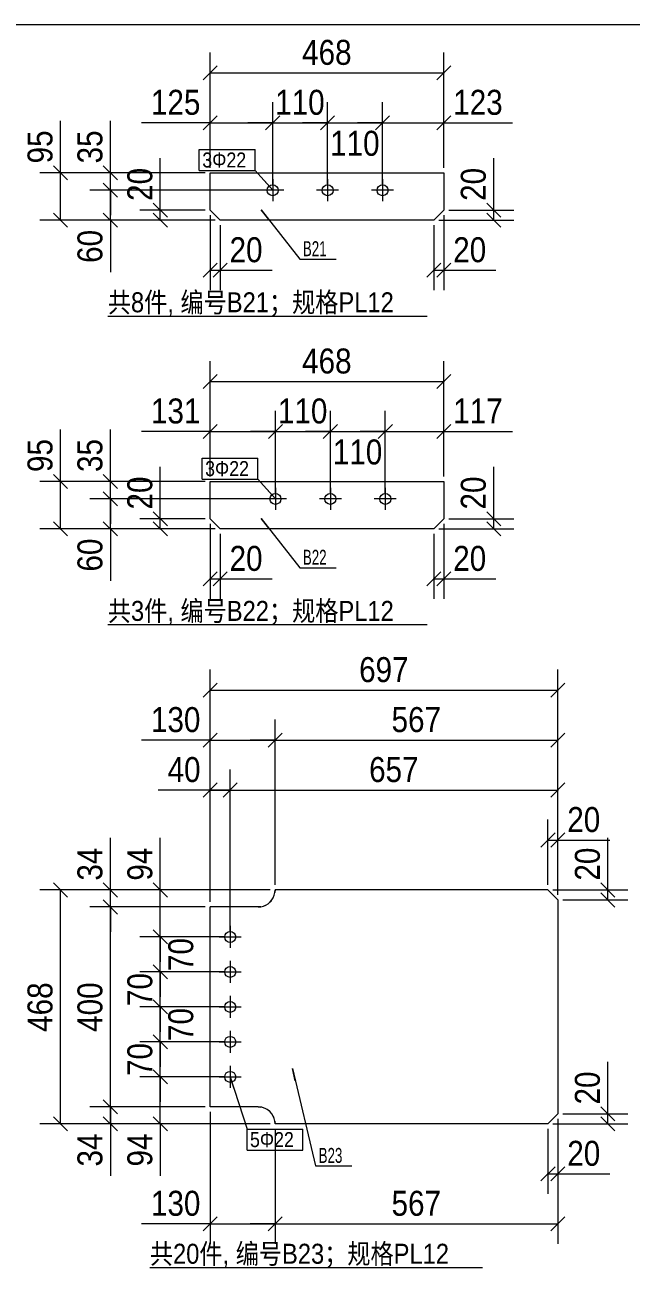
# Model space of a CAD drawing. Header units: inches. Extents: x 0 to 1938, y -2180 to 0.
# Drawn here: x 926.4 to 1047.9, y -248.8 to 0 of the extents above; entities that cross this region are included whole.
import ezdxf

# ---------------------------------------------------------------- set-up
doc = ezdxf.new("R2010")
doc.units = ezdxf.units.IN
doc.header["$MEASUREMENT"] = 0
doc.linetypes.add('XKITLINE00', pattern=[0])
doc.linetypes.add('XKITLINE01', pattern=[4, 1, -1, 1, -1])
for name, color, linetype, lineweight in [('Bolt', 7, 'Continuous', 0), ('BoltMark', 3, 'Continuous', 0), ('DrawingSheet', 5, 'Continuous', 0), ('OtherObjectType', 1, 'Continuous', 0), ('Part', 2, 'Continuous', 0), ('PartMark', 3, 'Continuous', 0), ('Z-DIMENSIONS', 1, 'Continuous', 0)]:
    doc.layers.add(name, color=color, linetype=linetype, lineweight=lineweight)
doc.styles.add('Arial Narrow', font='ARIAL.TTF')
doc.styles.add('romsim', font='ARIAL.TTF')
doc.styles.add('宋体', font='ARIAL.TTF')

# ---------------------------------------------------------------- blocks, each defined once
blk = doc.blocks.new('*A841')
at = {"layer": 'Part', "color": 2, "linetype": 'XKITLINE00', "lineweight": 0}
for p, q in [((313.53, 387.9), (313.53, 395.4)), ((313.53, 395.4), (360.33, 395.4)), ((360.33, 395.4), (360.33, 387.9)), ((315.53, 385.9), (313.53, 387.9)), ((358.33, 385.9), (315.53, 385.9)), ((360.33, 387.9), (358.33, 385.9))]:
    blk.add_line(p, q, dxfattribs=at)
blk = doc.blocks.new('*A842')
at = {"layer": 'Bolt', "color": 2, "linetype": 'XKITLINE00', "lineweight": 0}
for p, q in [((326.05, 394.1), (326.05, 389.7)), ((337.05, 394.1), (337.05, 389.7)), ((348.05, 394.1), (348.05, 389.7)), ((328.25, 391.9), (323.85, 391.9)), ((339.25, 391.9), (334.85, 391.9)), ((350.25, 391.9), (345.85, 391.9))]:
    blk.add_line(p, q, dxfattribs=at)
for centre in [(326.05, 391.9), (337.05, 391.9), (348.05, 391.9)]:
    blk.add_circle(centre, 1.1, dxfattribs=at)
blk = doc.blocks.new('*A843')
at = {"layer": 'Part', "color": 2, "linetype": 'XKITLINE00', "lineweight": 0}
for p, q in [((313.53, 326.13), (313.53, 333.63)), ((313.53, 333.63), (360.33, 333.63)), ((360.33, 333.63), (360.33, 326.13)), ((315.53, 324.13), (313.53, 326.13)), ((360.33, 326.13), (358.33, 324.13)), ((358.33, 324.13), (315.53, 324.13))]:
    blk.add_line(p, q, dxfattribs=at)
blk = doc.blocks.new('*A844')
at = {"layer": 'Bolt', "color": 2, "linetype": 'XKITLINE00', "lineweight": 0}
for p, q in [((326.6, 332.33), (326.6, 327.93)), ((337.6, 332.33), (337.6, 327.93)), ((348.6, 332.33), (348.6, 327.93)), ((328.8, 330.13), (324.4, 330.13)), ((339.8, 330.13), (335.4, 330.13)), ((350.8, 330.13), (346.4, 330.13))]:
    blk.add_line(p, q, dxfattribs=at)
for centre in [(326.6, 330.13), (337.6, 330.13), (348.6, 330.13)]:
    blk.add_circle(centre, 1.1, dxfattribs=at)
blk = doc.blocks.new('*A845')
at = {"layer": 'Part', "color": 2, "linetype": 'XKITLINE00', "lineweight": 0}
for p, q in [((326.53, 251.87), (326.49, 251.34)), ((381.18, 251.87), (326.53, 251.87)), ((381.18, 251.87), (383.18, 249.87)), ((383.18, 249.87), (383.18, 207.07)), ((313.53, 208.47), (313.53, 248.47)), ((323.13, 248.47), (313.53, 248.47)), ((323.67, 248.51), (323.13, 248.47)), ((323.13, 208.47), (313.53, 208.47)), ((323.13, 208.47), (323.67, 208.43)), ((383.18, 207.07), (381.18, 205.07)), ((326.49, 205.6), (326.53, 205.07)), ((381.18, 205.07), (326.53, 205.07))]:
    blk.add_line(p, q, dxfattribs=at)
at = {"layer": 'Part', "color": 6, "linetype": 'XKITLINE01', "lineweight": 0}
for p, q in [((326.49, 251.34), (326.53, 251.87)), ((323.13, 248.47), (323.67, 248.51)), ((323.67, 208.43), (323.13, 208.47)), ((326.53, 205.07), (326.49, 205.6))]:
    blk.add_line(p, q, dxfattribs=at)
at = {"layer": 'Part', "color": 2, "linetype": 'XKITLINE00', "lineweight": 0}
for centre, start, end in [((323.13, 251.87), 279, 351), ((323.13, 205.07), 9, 81)]:
    blk.add_arc(centre, 3.4, start, end, dxfattribs=at)
at = {"layer": 'Part', "color": 6, "linetype": 'XKITLINE01', "lineweight": 0}
for centre, start, end in [((323.13, 251.87), 279, 351), ((323.13, 205.07), 9, 81)]:
    blk.add_arc(centre, 3.4, start, end, dxfattribs=at)
blk = doc.blocks.new('*A846')
at = {"layer": 'Bolt', "color": 2, "linetype": 'XKITLINE00', "lineweight": 0}
for p, q in [((317.53, 244.67), (317.53, 240.27)), ((315.33, 242.47), (319.73, 242.47)), ((317.53, 237.67), (317.53, 233.27)), ((315.33, 235.47), (319.73, 235.47)), ((317.53, 230.67), (317.53, 226.27)), ((315.33, 228.47), (319.73, 228.47)), ((315.33, 221.47), (319.73, 221.47)), ((317.53, 223.67), (317.53, 219.27)), ((317.53, 216.67), (317.53, 212.27)), ((315.33, 214.47), (319.73, 214.47))]:
    blk.add_line(p, q, dxfattribs=at)
for centre in [(317.53, 242.47), (317.53, 235.47), (317.53, 228.47), (317.53, 221.47), (317.53, 214.47)]:
    blk.add_circle(centre, 1.1, dxfattribs=at)
blk = doc.blocks.new('*A864')
at = {"layer": 'DrawingSheet', "color": 5, "linetype": 'XKITLINE00', "lineweight": 0}
blk.add_line((635, 425), (5, 425), dxfattribs=at)
blk = doc.blocks.new('*A1041')
at = {"layer": 'OtherObjectType', "color": 6, "linetype": 'XKITLINE00', "lineweight": 0}
blk.add_line((293.02, 366.73), (357, 366.73), dxfattribs=at)
at = {"layer": 'OtherObjectType', "color": 3, "style": '宋体', "width": 0.85}
blk.add_text('共8件, 编号B21；规格PL12', height=4, dxfattribs=at).set_placement((293.02, 367.48))
blk = doc.blocks.new('*A1042')
at = {"layer": 'Z-DIMENSIONS', "color": 4, "linetype": 'XKITLINE00', "lineweight": 0}
for p, q in [((360.33, 386.9), (360.33, 371.9)), ((358.33, 384.9), (358.33, 371.9)), ((359.75, 377.31), (356.92, 374.49)), ((358.33, 375.9), (360.33, 375.9)), ((361.75, 377.31), (358.92, 374.49)), ((360.33, 375.9), (370.75, 375.9)), ((360.33, 375.9), (370.75, 375.9))]:
    blk.add_line(p, q, dxfattribs=at)
at = {"layer": 'Z-DIMENSIONS', "color": 7}
for p in [(358.33, 375.9), (360.33, 375.9)]:
    blk.add_point(p, dxfattribs=at)
at = {"layer": 'Z-DIMENSIONS', "color": 7, "style": 'Arial Narrow', "width": 0.85}
blk.add_text('20', height=5, dxfattribs=at).set_placement((362.21, 377.5))
blk = doc.blocks.new('*A1043')
at = {"layer": 'Z-DIMENSIONS', "color": 4, "linetype": 'XKITLINE00', "lineweight": 0}
for p, q in [((313.53, 386.9), (313.53, 371.9)), ((315.53, 384.9), (315.53, 371.9)), ((314.95, 377.31), (312.12, 374.49)), ((313.53, 375.9), (315.53, 375.9)), ((316.95, 377.31), (314.12, 374.49)), ((315.53, 375.9), (325.95, 375.9)), ((315.53, 375.9), (325.95, 375.9))]:
    blk.add_line(p, q, dxfattribs=at)
at = {"layer": 'Z-DIMENSIONS', "color": 7}
for p in [(313.53, 375.9), (315.53, 375.9)]:
    blk.add_point(p, dxfattribs=at)
at = {"layer": 'Z-DIMENSIONS', "color": 7, "style": 'Arial Narrow', "width": 0.85}
blk.add_text('20', height=5, dxfattribs=at).set_placement((317.41, 377.5))
blk = doc.blocks.new('*A1044')
at = {"layer": 'Z-DIMENSIONS', "color": 4, "linetype": 'XKITLINE00', "lineweight": 0}
for p, q in [((303.53, 387.9), (303.53, 398.32)), ((303.53, 387.9), (303.53, 398.32)), ((302.12, 389.31), (304.95, 386.49)), ((312.53, 387.9), (299.43, 387.9)), ((314.53, 385.9), (299.43, 385.9)), ((302.12, 387.31), (304.95, 384.49)), ((303.53, 385.9), (303.53, 387.9))]:
    blk.add_line(p, q, dxfattribs=at)
at = {"layer": 'Z-DIMENSIONS', "color": 7}
for p in [(303.53, 387.9), (303.53, 385.9)]:
    blk.add_point(p, dxfattribs=at)
at = {"layer": 'Z-DIMENSIONS', "color": 7, "style": 'Arial Narrow', "width": 0.85}
blk.add_text('20', height=5, rotation=90.0002, dxfattribs=at).set_placement((301.93, 389.77))
blk = doc.blocks.new('*A1045')
at = {"layer": 'Z-DIMENSIONS', "color": 4, "linetype": 'XKITLINE00', "lineweight": 0}
for p, q in [((370.33, 387.9), (370.33, 398.32)), ((370.33, 387.9), (370.33, 398.32)), ((368.92, 389.31), (371.75, 386.49)), ((359.33, 385.9), (374.33, 385.9)), ((361.33, 387.9), (374.33, 387.9)), ((368.92, 387.31), (371.75, 384.49)), ((370.33, 385.9), (370.33, 387.9))]:
    blk.add_line(p, q, dxfattribs=at)
at = {"layer": 'Z-DIMENSIONS', "color": 7}
for p in [(370.33, 387.9), (370.33, 385.9)]:
    blk.add_point(p, dxfattribs=at)
at = {"layer": 'Z-DIMENSIONS', "color": 7, "style": 'Arial Narrow', "width": 0.85}
blk.add_text('20', height=5, rotation=90.0002, dxfattribs=at).set_placement((368.73, 389.77))
blk = doc.blocks.new('*A1046')
at = {"layer": 'Z-DIMENSIONS', "color": 4, "linetype": 'XKITLINE00', "lineweight": 0}
for p, q in [((348.05, 392.9), (348.05, 409.5)), ((360.33, 396.4), (360.33, 409.5)), ((349.46, 406.81), (346.63, 403.99)), ((361.75, 406.81), (358.92, 403.99)), ((348.05, 405.4), (343.05, 405.4)), ((348.05, 405.4), (360.33, 405.4)), ((360.33, 405.4), (374.08, 405.4)), ((360.33, 405.4), (374.08, 405.4))]:
    blk.add_line(p, q, dxfattribs=at)
at = {"layer": 'Z-DIMENSIONS', "color": 7}
for p in [(348.05, 405.4), (360.33, 405.4)]:
    blk.add_point(p, dxfattribs=at)
at = {"layer": 'Z-DIMENSIONS', "color": 7, "style": 'Arial Narrow', "width": 0.85}
blk.add_text('123', height=5, dxfattribs=at).set_placement((362.21, 407))
blk = doc.blocks.new('*A1047')
at = {"layer": 'Z-DIMENSIONS', "color": 4, "linetype": 'XKITLINE00', "lineweight": 0}
for p, q in [((337.05, 392.9), (337.05, 409.4)), ((348.05, 392.9), (348.05, 409.4)), ((338.46, 406.81), (335.63, 403.99)), ((349.46, 406.81), (346.63, 403.99)), ((337.05, 405.4), (332.05, 405.4)), ((337.05, 405.4), (348.05, 405.4)), ((348.05, 405.4), (353.05, 405.4))]:
    blk.add_line(p, q, dxfattribs=at)
at = {"layer": 'Z-DIMENSIONS', "color": 7}
for p in [(337.05, 405.4), (348.05, 405.4)]:
    blk.add_point(p, dxfattribs=at)
at = {"layer": 'Z-DIMENSIONS', "color": 7, "style": 'Arial Narrow', "width": 0.85}
blk.add_text('110', height=5, dxfattribs=at).set_placement((337.55, 398.8))
blk = doc.blocks.new('*A1048')
at = {"layer": 'Z-DIMENSIONS', "color": 4, "linetype": 'XKITLINE00', "lineweight": 0}
for p, q in [((326.05, 392.9), (326.05, 409.5)), ((337.05, 392.9), (337.05, 409.5)), ((327.46, 406.81), (324.63, 403.99)), ((338.46, 406.81), (335.63, 403.99)), ((326.05, 405.4), (321.05, 405.4)), ((326.05, 405.4), (337.05, 405.4)), ((337.05, 405.4), (342.05, 405.4))]:
    blk.add_line(p, q, dxfattribs=at)
at = {"layer": 'Z-DIMENSIONS', "color": 7}
for p in [(326.05, 405.4), (337.05, 405.4)]:
    blk.add_point(p, dxfattribs=at)
at = {"layer": 'Z-DIMENSIONS', "color": 7, "style": 'Arial Narrow', "width": 0.85}
blk.add_text('110', height=5, dxfattribs=at).set_placement((326.55, 407))
blk = doc.blocks.new('*A1049')
at = {"layer": 'Z-DIMENSIONS', "color": 4, "linetype": 'XKITLINE00', "lineweight": 0}
for p, q in [((313.53, 396.4), (313.53, 409.5)), ((326.05, 392.9), (326.05, 409.5)), ((314.95, 406.81), (312.12, 403.99)), ((327.46, 406.81), (324.63, 403.99)), ((313.53, 405.4), (299.79, 405.4)), ((313.53, 405.4), (299.79, 405.4)), ((313.53, 405.4), (326.05, 405.4)), ((326.05, 405.4), (331.05, 405.4))]:
    blk.add_line(p, q, dxfattribs=at)
at = {"layer": 'Z-DIMENSIONS', "color": 7}
for p in [(313.53, 405.4), (326.05, 405.4)]:
    blk.add_point(p, dxfattribs=at)
at = {"layer": 'Z-DIMENSIONS', "color": 7, "style": 'Arial Narrow', "width": 0.85}
blk.add_text('125', height=5, dxfattribs=at).set_placement((301.66, 407))
blk = doc.blocks.new('*A1050')
at = {"layer": 'Z-DIMENSIONS', "color": 4, "linetype": 'XKITLINE00', "lineweight": 0}
for p, q in [((293.53, 395.4), (293.53, 405.82)), ((293.53, 395.4), (293.53, 405.82)), ((292.12, 396.81), (294.95, 393.99)), ((312.53, 395.4), (289.43, 395.4)), ((292.12, 393.31), (294.95, 390.49)), ((293.53, 391.9), (293.53, 395.4)), ((325.05, 391.9), (289.43, 391.9)), ((293.53, 391.9), (293.53, 386.9))]:
    blk.add_line(p, q, dxfattribs=at)
at = {"layer": 'Z-DIMENSIONS', "color": 7}
for p in [(293.53, 395.4), (293.53, 391.9)]:
    blk.add_point(p, dxfattribs=at)
at = {"layer": 'Z-DIMENSIONS', "color": 7, "style": 'Arial Narrow', "width": 0.85}
blk.add_text('35', height=5, rotation=90.0002, dxfattribs=at).set_placement((291.93, 397.27))
blk = doc.blocks.new('*A1051')
at = {"layer": 'Z-DIMENSIONS', "color": 4, "linetype": 'XKITLINE00', "lineweight": 0}
for p, q in [((293.53, 391.9), (293.53, 396.9)), ((292.12, 393.31), (294.95, 390.49)), ((325.05, 391.9), (289.43, 391.9)), ((293.53, 385.9), (293.53, 391.9)), ((314.53, 385.9), (289.43, 385.9)), ((292.12, 387.31), (294.95, 384.49)), ((293.53, 385.9), (293.53, 375.48)), ((293.53, 385.9), (293.53, 375.48))]:
    blk.add_line(p, q, dxfattribs=at)
at = {"layer": 'Z-DIMENSIONS', "color": 7}
for p in [(293.53, 391.9), (293.53, 385.9)]:
    blk.add_point(p, dxfattribs=at)
at = {"layer": 'Z-DIMENSIONS', "color": 7, "style": 'Arial Narrow', "width": 0.85}
blk.add_text('60', height=5, rotation=90.0002, dxfattribs=at).set_placement((291.93, 377.36))
blk = doc.blocks.new('*A1052')
at = {"layer": 'Z-DIMENSIONS', "color": 4, "linetype": 'XKITLINE00', "lineweight": 0}
for p, q in [((313.53, 396.4), (313.53, 419.5)), ((360.33, 396.4), (360.33, 419.5)), ((314.95, 416.81), (312.12, 413.99)), ((361.75, 416.81), (358.92, 413.99)), ((313.53, 415.4), (360.33, 415.4))]:
    blk.add_line(p, q, dxfattribs=at)
at = {"layer": 'Z-DIMENSIONS', "color": 7}
for p in [(313.53, 415.4), (360.33, 415.4)]:
    blk.add_point(p, dxfattribs=at)
at = {"layer": 'Z-DIMENSIONS', "color": 7, "style": 'Arial Narrow', "width": 0.85}
blk.add_text('468', height=5, dxfattribs=at).set_placement((331.94, 417))
blk = doc.blocks.new('*A1053')
at = {"layer": 'Z-DIMENSIONS', "color": 4, "linetype": 'XKITLINE00', "lineweight": 0}
for p, q in [((283.53, 395.4), (283.53, 405.82)), ((283.53, 395.4), (283.53, 405.82)), ((282.12, 396.81), (284.95, 393.99)), ((312.53, 395.4), (279.43, 395.4)), ((283.53, 385.9), (283.53, 395.4)), ((314.53, 385.9), (279.43, 385.9)), ((282.12, 387.31), (284.95, 384.49))]:
    blk.add_line(p, q, dxfattribs=at)
at = {"layer": 'Z-DIMENSIONS', "color": 7}
for p in [(283.53, 395.4), (283.53, 385.9)]:
    blk.add_point(p, dxfattribs=at)
at = {"layer": 'Z-DIMENSIONS', "color": 7, "style": 'Arial Narrow', "width": 0.85}
blk.add_text('95', height=5, rotation=90.0002, dxfattribs=at).set_placement((281.93, 397.27))
blk = doc.blocks.new('*A1054')
at = {"layer": 'PartMark', "color": 4, "linetype": 'XKITLINE00', "lineweight": 0}
for p, q in [((323.71, 387.99), (331.49, 378.11)), ((325.26, 386.02), (323.71, 387.99)), ((331.49, 378.11), (338.73, 378.11))]:
    blk.add_line(p, q, dxfattribs=at)
at = {"layer": 'PartMark', "color": 1, "style": 'romsim', "width": 0.6375}
blk.add_text('B21', height=3, dxfattribs=at).set_placement((332.09, 378.71))
blk = doc.blocks.new('*A1055')
at = {"layer": 'BoltMark', "color": 1, "linetype": 'XKITLINE00', "lineweight": 0}
for p, q in [((311.35, 400.06), (322.55, 400.06)), ((311.35, 395.86), (311.35, 400.06)), ((322.55, 395.86), (322.55, 400.06)), ((311.35, 395.86), (322.55, 395.86)), ((326.05, 391.9), (322.55, 395.86)), ((324.39, 393.77), (326.05, 391.9))]:
    blk.add_line(p, q, dxfattribs=at)
at = {"layer": 'BoltMark', "color": 4, "style": '宋体', "width": 0.85}
blk.add_text('3Φ22', height=3, dxfattribs=at).set_placement((311.95, 396.46))
blk = doc.blocks.new('*A1056')
at = {"layer": 'OtherObjectType', "color": 6, "linetype": 'XKITLINE00', "lineweight": 0}
blk.add_line((293.02, 304.97), (357, 304.97), dxfattribs=at)
at = {"layer": 'OtherObjectType', "color": 3, "style": '宋体', "width": 0.85}
blk.add_text('共3件, 编号B22；规格PL12', height=4, dxfattribs=at).set_placement((293.02, 305.72))
blk = doc.blocks.new('*A1057')
at = {"layer": 'Z-DIMENSIONS', "color": 4, "linetype": 'XKITLINE00', "lineweight": 0}
for p, q in [((360.33, 325.13), (360.33, 310.13)), ((358.33, 323.13), (358.33, 310.13)), ((359.75, 315.55), (356.92, 312.72)), ((358.33, 314.13), (360.33, 314.13)), ((361.75, 315.55), (358.92, 312.72)), ((360.33, 314.13), (370.75, 314.13)), ((360.33, 314.13), (370.75, 314.13))]:
    blk.add_line(p, q, dxfattribs=at)
at = {"layer": 'Z-DIMENSIONS', "color": 7}
for p in [(358.33, 314.13), (360.33, 314.13)]:
    blk.add_point(p, dxfattribs=at)
at = {"layer": 'Z-DIMENSIONS', "color": 7, "style": 'Arial Narrow', "width": 0.85}
blk.add_text('20', height=5, dxfattribs=at).set_placement((362.21, 315.73))
blk = doc.blocks.new('*A1058')
at = {"layer": 'Z-DIMENSIONS', "color": 4, "linetype": 'XKITLINE00', "lineweight": 0}
for p, q in [((313.53, 325.13), (313.53, 310.13)), ((315.53, 323.13), (315.53, 310.13)), ((314.95, 315.55), (312.12, 312.72)), ((313.53, 314.13), (315.53, 314.13)), ((316.95, 315.55), (314.12, 312.72)), ((315.53, 314.13), (325.95, 314.13)), ((315.53, 314.13), (325.95, 314.13))]:
    blk.add_line(p, q, dxfattribs=at)
at = {"layer": 'Z-DIMENSIONS', "color": 7}
for p in [(313.53, 314.13), (315.53, 314.13)]:
    blk.add_point(p, dxfattribs=at)
at = {"layer": 'Z-DIMENSIONS', "color": 7, "style": 'Arial Narrow', "width": 0.85}
blk.add_text('20', height=5, dxfattribs=at).set_placement((317.41, 315.73))
blk = doc.blocks.new('*A1059')
at = {"layer": 'Z-DIMENSIONS', "color": 4, "linetype": 'XKITLINE00', "lineweight": 0}
for p, q in [((303.53, 326.13), (303.53, 336.55)), ((303.53, 326.13), (303.53, 336.55)), ((312.53, 326.13), (299.43, 326.13)), ((302.12, 327.55), (304.95, 324.72)), ((303.53, 324.13), (303.53, 326.13)), ((314.53, 324.13), (299.43, 324.13)), ((302.12, 325.55), (304.95, 322.72))]:
    blk.add_line(p, q, dxfattribs=at)
at = {"layer": 'Z-DIMENSIONS', "color": 7}
for p in [(303.53, 326.13), (303.53, 324.13)]:
    blk.add_point(p, dxfattribs=at)
at = {"layer": 'Z-DIMENSIONS', "color": 7, "style": 'Arial Narrow', "width": 0.85}
blk.add_text('20', height=5, rotation=90.0002, dxfattribs=at).set_placement((301.93, 328.01))
blk = doc.blocks.new('*A1060')
at = {"layer": 'Z-DIMENSIONS', "color": 4, "linetype": 'XKITLINE00', "lineweight": 0}
for p, q in [((370.33, 326.13), (370.33, 336.55)), ((370.33, 326.13), (370.33, 336.55)), ((361.33, 326.13), (374.33, 326.13)), ((368.92, 327.55), (371.75, 324.72)), ((370.33, 324.13), (370.33, 326.13)), ((359.33, 324.13), (374.33, 324.13)), ((368.92, 325.55), (371.75, 322.72))]:
    blk.add_line(p, q, dxfattribs=at)
at = {"layer": 'Z-DIMENSIONS', "color": 7}
for p in [(370.33, 326.13), (370.33, 324.13)]:
    blk.add_point(p, dxfattribs=at)
at = {"layer": 'Z-DIMENSIONS', "color": 7, "style": 'Arial Narrow', "width": 0.85}
blk.add_text('20', height=5, rotation=90.0002, dxfattribs=at).set_placement((368.73, 328.01))
blk = doc.blocks.new('*A1061')
at = {"layer": 'Z-DIMENSIONS', "color": 4, "linetype": 'XKITLINE00', "lineweight": 0}
for p, q in [((348.6, 331.13), (348.6, 347.73)), ((360.33, 334.63), (360.33, 347.73)), ((348.6, 343.63), (343.6, 343.63)), ((350.02, 345.05), (347.19, 342.22)), ((348.6, 343.63), (360.33, 343.63)), ((361.75, 345.05), (358.92, 342.22)), ((360.33, 343.63), (374.08, 343.63)), ((360.33, 343.63), (374.08, 343.63))]:
    blk.add_line(p, q, dxfattribs=at)
at = {"layer": 'Z-DIMENSIONS', "color": 7}
for p in [(348.6, 343.63), (360.33, 343.63)]:
    blk.add_point(p, dxfattribs=at)
at = {"layer": 'Z-DIMENSIONS', "color": 7, "style": 'Arial Narrow', "width": 0.85}
blk.add_text('117', height=5, dxfattribs=at).set_placement((362.21, 345.23))
blk = doc.blocks.new('*A1062')
at = {"layer": 'Z-DIMENSIONS', "color": 4, "linetype": 'XKITLINE00', "lineweight": 0}
for p, q in [((337.6, 331.13), (337.6, 347.63)), ((348.6, 331.13), (348.6, 347.63)), ((337.6, 343.63), (332.6, 343.63)), ((339.02, 345.05), (336.19, 342.22)), ((337.6, 343.63), (348.6, 343.63)), ((350.02, 345.05), (347.19, 342.22)), ((348.6, 343.63), (353.6, 343.63))]:
    blk.add_line(p, q, dxfattribs=at)
at = {"layer": 'Z-DIMENSIONS', "color": 7}
for p in [(337.6, 343.63), (348.6, 343.63)]:
    blk.add_point(p, dxfattribs=at)
at = {"layer": 'Z-DIMENSIONS', "color": 7, "style": 'Arial Narrow', "width": 0.85}
blk.add_text('110', height=5, dxfattribs=at).set_placement((338.1, 337.03))
blk = doc.blocks.new('*A1063')
at = {"layer": 'Z-DIMENSIONS', "color": 4, "linetype": 'XKITLINE00', "lineweight": 0}
for p, q in [((326.6, 331.13), (326.6, 347.73)), ((337.6, 331.13), (337.6, 347.73)), ((326.6, 343.63), (321.6, 343.63)), ((328.02, 345.05), (325.19, 342.22)), ((326.6, 343.63), (337.6, 343.63)), ((339.02, 345.05), (336.19, 342.22)), ((337.6, 343.63), (342.6, 343.63))]:
    blk.add_line(p, q, dxfattribs=at)
at = {"layer": 'Z-DIMENSIONS', "color": 7}
for p in [(326.6, 343.63), (337.6, 343.63)]:
    blk.add_point(p, dxfattribs=at)
at = {"layer": 'Z-DIMENSIONS', "color": 7, "style": 'Arial Narrow', "width": 0.85}
blk.add_text('110', height=5, dxfattribs=at).set_placement((327.1, 345.23))
blk = doc.blocks.new('*A1064')
at = {"layer": 'Z-DIMENSIONS', "color": 4, "linetype": 'XKITLINE00', "lineweight": 0}
for p, q in [((313.53, 334.63), (313.53, 347.73)), ((326.6, 331.13), (326.6, 347.73)), ((313.53, 343.63), (299.79, 343.63)), ((313.53, 343.63), (299.79, 343.63)), ((314.95, 345.05), (312.12, 342.22)), ((313.53, 343.63), (326.6, 343.63)), ((328.02, 345.05), (325.19, 342.22)), ((326.6, 343.63), (331.6, 343.63))]:
    blk.add_line(p, q, dxfattribs=at)
at = {"layer": 'Z-DIMENSIONS', "color": 7}
for p in [(313.53, 343.63), (326.6, 343.63)]:
    blk.add_point(p, dxfattribs=at)
at = {"layer": 'Z-DIMENSIONS', "color": 7, "style": 'Arial Narrow', "width": 0.85}
blk.add_text('131', height=5, dxfattribs=at).set_placement((301.66, 345.23))
blk = doc.blocks.new('*A1065')
at = {"layer": 'Z-DIMENSIONS', "color": 4, "linetype": 'XKITLINE00', "lineweight": 0}
for p, q in [((293.53, 333.63), (293.53, 344.05)), ((293.53, 333.63), (293.53, 344.05)), ((312.53, 333.63), (289.43, 333.63)), ((292.12, 335.05), (294.95, 332.22)), ((293.53, 330.13), (293.53, 333.63)), ((292.12, 331.55), (294.95, 328.72)), ((325.6, 330.13), (289.43, 330.13)), ((293.53, 330.13), (293.53, 325.13))]:
    blk.add_line(p, q, dxfattribs=at)
at = {"layer": 'Z-DIMENSIONS', "color": 7}
for p in [(293.53, 333.63), (293.53, 330.13)]:
    blk.add_point(p, dxfattribs=at)
at = {"layer": 'Z-DIMENSIONS', "color": 7, "style": 'Arial Narrow', "width": 0.85}
blk.add_text('35', height=5, rotation=90.0002, dxfattribs=at).set_placement((291.93, 335.51))
blk = doc.blocks.new('*A1066')
at = {"layer": 'Z-DIMENSIONS', "color": 4, "linetype": 'XKITLINE00', "lineweight": 0}
for p, q in [((293.53, 330.13), (293.53, 335.13)), ((292.12, 331.55), (294.95, 328.72)), ((325.6, 330.13), (289.43, 330.13)), ((293.53, 324.13), (293.53, 330.13)), ((314.53, 324.13), (289.43, 324.13)), ((292.12, 325.55), (294.95, 322.72)), ((293.53, 324.13), (293.53, 313.72)), ((293.53, 324.13), (293.53, 313.72))]:
    blk.add_line(p, q, dxfattribs=at)
at = {"layer": 'Z-DIMENSIONS', "color": 7}
for p in [(293.53, 330.13), (293.53, 324.13)]:
    blk.add_point(p, dxfattribs=at)
at = {"layer": 'Z-DIMENSIONS', "color": 7, "style": 'Arial Narrow', "width": 0.85}
blk.add_text('60', height=5, rotation=90.0002, dxfattribs=at).set_placement((291.93, 315.59))
blk = doc.blocks.new('*A1067')
at = {"layer": 'Z-DIMENSIONS', "color": 4, "linetype": 'XKITLINE00', "lineweight": 0}
for p, q in [((313.53, 334.63), (313.53, 357.73)), ((360.33, 334.63), (360.33, 357.73)), ((314.95, 355.05), (312.12, 352.22)), ((313.53, 353.63), (360.33, 353.63)), ((361.75, 355.05), (358.92, 352.22))]:
    blk.add_line(p, q, dxfattribs=at)
at = {"layer": 'Z-DIMENSIONS', "color": 7}
for p in [(313.53, 353.63), (360.33, 353.63)]:
    blk.add_point(p, dxfattribs=at)
at = {"layer": 'Z-DIMENSIONS', "color": 7, "style": 'Arial Narrow', "width": 0.85}
blk.add_text('468', height=5, dxfattribs=at).set_placement((331.94, 355.23))
blk = doc.blocks.new('*A1068')
at = {"layer": 'Z-DIMENSIONS', "color": 4, "linetype": 'XKITLINE00', "lineweight": 0}
for p, q in [((283.53, 333.63), (283.53, 344.05)), ((283.53, 333.63), (283.53, 344.05)), ((312.53, 333.63), (279.43, 333.63)), ((282.12, 335.05), (284.95, 332.22)), ((283.53, 324.13), (283.53, 333.63)), ((314.53, 324.13), (279.43, 324.13)), ((282.12, 325.55), (284.95, 322.72))]:
    blk.add_line(p, q, dxfattribs=at)
at = {"layer": 'Z-DIMENSIONS', "color": 7}
for p in [(283.53, 333.63), (283.53, 324.13)]:
    blk.add_point(p, dxfattribs=at)
at = {"layer": 'Z-DIMENSIONS', "color": 7, "style": 'Arial Narrow', "width": 0.85}
blk.add_text('95', height=5, rotation=90.0002, dxfattribs=at).set_placement((281.93, 335.51))
blk = doc.blocks.new('*A1069')
at = {"layer": 'PartMark', "color": 4, "linetype": 'XKITLINE00', "lineweight": 0}
for p, q in [((323.71, 326.22), (331.49, 316.35)), ((325.26, 324.26), (323.71, 326.22)), ((331.49, 316.35), (338.73, 316.35))]:
    blk.add_line(p, q, dxfattribs=at)
at = {"layer": 'PartMark', "color": 1, "style": 'romsim', "width": 0.6375}
blk.add_text('B22', height=3, dxfattribs=at).set_placement((332.09, 316.95))
blk = doc.blocks.new('*A1070')
at = {"layer": 'BoltMark', "color": 1, "linetype": 'XKITLINE00', "lineweight": 0}
for p, q in [((311.91, 338.3), (323.1, 338.3)), ((311.91, 334.1), (311.91, 338.3)), ((323.1, 334.1), (323.1, 338.3)), ((311.91, 334.1), (323.1, 334.1)), ((326.6, 330.13), (323.1, 334.1)), ((324.95, 332.01), (326.6, 330.13))]:
    blk.add_line(p, q, dxfattribs=at)
at = {"layer": 'BoltMark', "color": 4, "style": '宋体', "width": 0.85}
blk.add_text('3Φ22', height=3, dxfattribs=at).set_placement((312.51, 334.7))
blk = doc.blocks.new('*A1071')
at = {"layer": 'OtherObjectType', "color": 6, "linetype": 'XKITLINE00', "lineweight": 0}
blk.add_line((301.44, 176.32), (368.09, 176.32), dxfattribs=at)
at = {"layer": 'OtherObjectType', "color": 3, "style": '宋体', "width": 0.85}
blk.add_text('共20件, 编号B23；规格PL12', height=4, dxfattribs=at).set_placement((301.44, 177.07))
blk = doc.blocks.new('*A1072')
at = {"layer": 'Z-DIMENSIONS', "color": 4, "linetype": 'XKITLINE00', "lineweight": 0}
for p, q in [((381.18, 252.87), (381.18, 265.97)), ((383.18, 250.87), (383.18, 265.97)), ((382.6, 263.28), (379.77, 260.46)), ((381.18, 261.87), (383.18, 261.87)), ((384.6, 263.28), (381.77, 260.46)), ((383.18, 261.87), (393.6, 261.87)), ((383.18, 261.87), (393.6, 261.87))]:
    blk.add_line(p, q, dxfattribs=at)
at = {"layer": 'Z-DIMENSIONS', "color": 7}
for p in [(381.18, 261.87), (383.18, 261.87)]:
    blk.add_point(p, dxfattribs=at)
at = {"layer": 'Z-DIMENSIONS', "color": 7, "style": 'Arial Narrow', "width": 0.85}
blk.add_text('20', height=5, dxfattribs=at).set_placement((385.06, 263.47))
blk = doc.blocks.new('*A1073')
at = {"layer": 'Z-DIMENSIONS', "color": 4, "linetype": 'XKITLINE00', "lineweight": 0}
for p, q in [((381.18, 204.07), (381.18, 191.07)), ((383.18, 206.07), (383.18, 191.07)), ((382.6, 196.48), (379.77, 193.66)), ((381.18, 195.07), (383.18, 195.07)), ((384.6, 196.48), (381.77, 193.66)), ((383.18, 195.07), (393.6, 195.07)), ((383.18, 195.07), (393.6, 195.07))]:
    blk.add_line(p, q, dxfattribs=at)
at = {"layer": 'Z-DIMENSIONS', "color": 7}
for p in [(381.18, 195.07), (383.18, 195.07)]:
    blk.add_point(p, dxfattribs=at)
at = {"layer": 'Z-DIMENSIONS', "color": 7, "style": 'Arial Narrow', "width": 0.85}
blk.add_text('20', height=5, dxfattribs=at).set_placement((385.06, 196.67))
blk = doc.blocks.new('*A1074')
at = {"layer": 'Z-DIMENSIONS', "color": 4, "linetype": 'XKITLINE00', "lineweight": 0}
for p, q in [((393.18, 207.07), (393.18, 217.48)), ((393.18, 207.07), (393.18, 217.48)), ((384.18, 207.07), (397.18, 207.07)), ((391.77, 208.48), (394.6, 205.66)), ((393.18, 205.07), (393.18, 207.07)), ((382.18, 205.07), (397.18, 205.07)), ((391.77, 206.48), (394.6, 203.66))]:
    blk.add_line(p, q, dxfattribs=at)
at = {"layer": 'Z-DIMENSIONS', "color": 7}
for p in [(393.18, 207.07), (393.18, 205.07)]:
    blk.add_point(p, dxfattribs=at)
at = {"layer": 'Z-DIMENSIONS', "color": 7, "style": 'Arial Narrow', "width": 0.85}
blk.add_text('20', height=5, rotation=90.0002, dxfattribs=at).set_placement((391.58, 208.94))
blk = doc.blocks.new('*A1075')
at = {"layer": 'Z-DIMENSIONS', "color": 4, "linetype": 'XKITLINE00', "lineweight": 0}
for p, q in [((393.18, 251.87), (393.18, 262.28)), ((393.18, 251.87), (393.18, 262.28)), ((382.18, 251.87), (397.18, 251.87)), ((391.77, 253.28), (394.6, 250.46)), ((393.18, 249.87), (393.18, 251.87)), ((384.18, 249.87), (397.18, 249.87)), ((391.77, 251.28), (394.6, 248.46))]:
    blk.add_line(p, q, dxfattribs=at)
at = {"layer": 'Z-DIMENSIONS', "color": 7}
for p in [(393.18, 251.87), (393.18, 249.87)]:
    blk.add_point(p, dxfattribs=at)
at = {"layer": 'Z-DIMENSIONS', "color": 7, "style": 'Arial Narrow', "width": 0.85}
blk.add_text('20', height=5, rotation=90.0002, dxfattribs=at).set_placement((391.58, 253.74))
blk = doc.blocks.new('*A1076')
at = {"layer": 'Z-DIMENSIONS', "color": 4, "linetype": 'XKITLINE00', "lineweight": 0}
for p, q in [((317.53, 243.47), (317.53, 275.97)), ((383.18, 250.87), (383.18, 275.97)), ((317.53, 271.87), (312.53, 271.87)), ((318.95, 273.28), (316.12, 270.46)), ((317.53, 271.87), (383.18, 271.87)), ((384.6, 273.28), (381.77, 270.46))]:
    blk.add_line(p, q, dxfattribs=at)
at = {"layer": 'Z-DIMENSIONS', "color": 7}
for p in [(317.53, 271.87), (383.18, 271.87)]:
    blk.add_point(p, dxfattribs=at)
at = {"layer": 'Z-DIMENSIONS', "color": 7, "style": 'Arial Narrow', "width": 0.85}
blk.add_text('657', height=5, dxfattribs=at).set_placement((345.36, 273.47))
blk = doc.blocks.new('*A1077')
at = {"layer": 'Z-DIMENSIONS', "color": 4, "linetype": 'XKITLINE00', "lineweight": 0}
for p, q in [((313.53, 249.47), (313.53, 275.97)), ((317.53, 243.47), (317.53, 275.97)), ((313.53, 271.87), (303.12, 271.87)), ((313.53, 271.87), (303.12, 271.87)), ((314.95, 273.28), (312.12, 270.46)), ((313.53, 271.87), (317.53, 271.87)), ((318.95, 273.28), (316.12, 270.46)), ((317.53, 271.87), (322.53, 271.87))]:
    blk.add_line(p, q, dxfattribs=at)
at = {"layer": 'Z-DIMENSIONS', "color": 7}
for p in [(313.53, 271.87), (317.53, 271.87)]:
    blk.add_point(p, dxfattribs=at)
at = {"layer": 'Z-DIMENSIONS', "color": 7, "style": 'Arial Narrow', "width": 0.85}
blk.add_text('40', height=5, dxfattribs=at).set_placement((304.99, 273.47))
blk = doc.blocks.new('*A1078')
at = {"layer": 'Z-DIMENSIONS', "color": 4, "linetype": 'XKITLINE00', "lineweight": 0}
for p, q in [((303.53, 251.87), (303.53, 262.28)), ((303.53, 251.87), (303.53, 262.28)), ((325.53, 251.87), (299.43, 251.87)), ((302.12, 253.28), (304.95, 250.46)), ((303.53, 242.47), (303.53, 251.87)), ((302.12, 243.88), (304.95, 241.06)), ((316.53, 242.47), (299.43, 242.47)), ((303.53, 242.47), (303.53, 237.47))]:
    blk.add_line(p, q, dxfattribs=at)
at = {"layer": 'Z-DIMENSIONS', "color": 7}
for p in [(303.53, 251.87), (303.53, 242.47)]:
    blk.add_point(p, dxfattribs=at)
at = {"layer": 'Z-DIMENSIONS', "color": 7, "style": 'Arial Narrow', "width": 0.85}
blk.add_text('94', height=5, rotation=90.0002, dxfattribs=at).set_placement((301.93, 253.74))
blk = doc.blocks.new('*A1079')
at = {"layer": 'Z-DIMENSIONS', "color": 4, "linetype": 'XKITLINE00', "lineweight": 0}
for p, q in [((303.53, 242.47), (303.53, 247.47)), ((302.12, 243.88), (304.95, 241.06)), ((316.53, 242.47), (299.53, 242.47)), ((303.53, 235.47), (303.53, 242.47)), ((302.12, 236.88), (304.95, 234.06)), ((316.53, 235.47), (299.53, 235.47)), ((303.53, 235.47), (303.53, 230.47))]:
    blk.add_line(p, q, dxfattribs=at)
at = {"layer": 'Z-DIMENSIONS', "color": 7}
for p in [(303.53, 242.47), (303.53, 235.47)]:
    blk.add_point(p, dxfattribs=at)
at = {"layer": 'Z-DIMENSIONS', "color": 7, "style": 'Arial Narrow', "width": 0.85}
blk.add_text('70', height=5, rotation=90.0002, dxfattribs=at).set_placement((310.13, 235.64))
blk = doc.blocks.new('*A1080')
at = {"layer": 'Z-DIMENSIONS', "color": 4, "linetype": 'XKITLINE00', "lineweight": 0}
for p, q in [((303.53, 235.47), (303.53, 240.47)), ((302.12, 236.88), (304.95, 234.06)), ((316.53, 235.47), (299.43, 235.47)), ((303.53, 228.47), (303.53, 235.47)), ((302.12, 229.88), (304.95, 227.06)), ((316.53, 228.47), (299.43, 228.47)), ((303.53, 228.47), (303.53, 223.47))]:
    blk.add_line(p, q, dxfattribs=at)
at = {"layer": 'Z-DIMENSIONS', "color": 7}
for p in [(303.53, 235.47), (303.53, 228.47)]:
    blk.add_point(p, dxfattribs=at)
at = {"layer": 'Z-DIMENSIONS', "color": 7, "style": 'Arial Narrow', "width": 0.85}
blk.add_text('70', height=5, rotation=90.0002, dxfattribs=at).set_placement((301.93, 228.64))
blk = doc.blocks.new('*A1081')
at = {"layer": 'Z-DIMENSIONS', "color": 4, "linetype": 'XKITLINE00', "lineweight": 0}
for p, q in [((303.53, 228.47), (303.53, 233.47)), ((302.12, 229.88), (304.95, 227.06)), ((316.53, 228.47), (299.53, 228.47)), ((303.53, 221.47), (303.53, 228.47)), ((316.53, 221.47), (299.53, 221.47)), ((302.12, 222.88), (304.95, 220.06)), ((303.53, 221.47), (303.53, 216.47))]:
    blk.add_line(p, q, dxfattribs=at)
at = {"layer": 'Z-DIMENSIONS', "color": 7}
for p in [(303.53, 228.47), (303.53, 221.47)]:
    blk.add_point(p, dxfattribs=at)
at = {"layer": 'Z-DIMENSIONS', "color": 7, "style": 'Arial Narrow', "width": 0.85}
blk.add_text('70', height=5, rotation=90.0002, dxfattribs=at).set_placement((310.13, 221.64))
blk = doc.blocks.new('*A1082')
at = {"layer": 'Z-DIMENSIONS', "color": 4, "linetype": 'XKITLINE00', "lineweight": 0}
for p, q in [((303.53, 221.47), (303.53, 226.47)), ((316.53, 221.47), (299.43, 221.47)), ((302.12, 222.88), (304.95, 220.06)), ((303.53, 214.47), (303.53, 221.47)), ((316.53, 214.47), (299.43, 214.47)), ((302.12, 215.88), (304.95, 213.06)), ((303.53, 214.47), (303.53, 209.47))]:
    blk.add_line(p, q, dxfattribs=at)
at = {"layer": 'Z-DIMENSIONS', "color": 7}
for p in [(303.53, 221.47), (303.53, 214.47)]:
    blk.add_point(p, dxfattribs=at)
at = {"layer": 'Z-DIMENSIONS', "color": 7, "style": 'Arial Narrow', "width": 0.85}
blk.add_text('70', height=5, rotation=90.0002, dxfattribs=at).set_placement((301.93, 214.64))
blk = doc.blocks.new('*A1083')
at = {"layer": 'Z-DIMENSIONS', "color": 4, "linetype": 'XKITLINE00', "lineweight": 0}
for p, q in [((303.53, 214.47), (303.53, 219.47)), ((316.53, 214.47), (299.43, 214.47)), ((302.12, 215.88), (304.95, 213.06)), ((303.53, 205.07), (303.53, 214.47)), ((325.53, 205.07), (299.43, 205.07)), ((302.12, 206.48), (304.95, 203.66)), ((303.53, 205.07), (303.53, 194.65)), ((303.53, 205.07), (303.53, 194.65))]:
    blk.add_line(p, q, dxfattribs=at)
at = {"layer": 'Z-DIMENSIONS', "color": 7}
for p in [(303.53, 214.47), (303.53, 205.07)]:
    blk.add_point(p, dxfattribs=at)
at = {"layer": 'Z-DIMENSIONS', "color": 7, "style": 'Arial Narrow', "width": 0.85}
blk.add_text('94', height=5, rotation=90.0002, dxfattribs=at).set_placement((301.93, 196.53))
blk = doc.blocks.new('*A1084')
at = {"layer": 'Z-DIMENSIONS', "color": 4, "linetype": 'XKITLINE00', "lineweight": 0}
for p, q in [((326.53, 252.87), (326.53, 285.97)), ((383.18, 250.87), (383.18, 285.97)), ((326.53, 281.87), (321.53, 281.87)), ((327.95, 283.28), (325.12, 280.46)), ((326.53, 281.87), (383.18, 281.87)), ((384.6, 283.28), (381.77, 280.46))]:
    blk.add_line(p, q, dxfattribs=at)
at = {"layer": 'Z-DIMENSIONS', "color": 7}
for p in [(326.53, 281.87), (383.18, 281.87)]:
    blk.add_point(p, dxfattribs=at)
at = {"layer": 'Z-DIMENSIONS', "color": 7, "style": 'Arial Narrow', "width": 0.85}
blk.add_text('567', height=5, dxfattribs=at).set_placement((349.86, 283.47))
blk = doc.blocks.new('*A1085')
at = {"layer": 'Z-DIMENSIONS', "color": 4, "linetype": 'XKITLINE00', "lineweight": 0}
for p, q in [((313.53, 249.47), (313.53, 285.97)), ((326.53, 252.87), (326.53, 285.97)), ((313.53, 281.87), (299.79, 281.87)), ((313.53, 281.87), (299.79, 281.87)), ((314.95, 283.28), (312.12, 280.46)), ((313.53, 281.87), (326.53, 281.87)), ((327.95, 283.28), (325.12, 280.46)), ((326.53, 281.87), (331.53, 281.87))]:
    blk.add_line(p, q, dxfattribs=at)
at = {"layer": 'Z-DIMENSIONS', "color": 7}
for p in [(313.53, 281.87), (326.53, 281.87)]:
    blk.add_point(p, dxfattribs=at)
at = {"layer": 'Z-DIMENSIONS', "color": 7, "style": 'Arial Narrow', "width": 0.85}
blk.add_text('130', height=5, dxfattribs=at).set_placement((301.66, 283.47))
blk = doc.blocks.new('*A1086')
at = {"layer": 'Z-DIMENSIONS', "color": 4, "linetype": 'XKITLINE00', "lineweight": 0}
for p, q in [((326.53, 204.07), (326.53, 181.07)), ((383.18, 206.07), (383.18, 181.07)), ((326.53, 185.07), (321.53, 185.07)), ((327.95, 186.48), (325.12, 183.66)), ((326.53, 185.07), (383.18, 185.07)), ((384.6, 186.48), (381.77, 183.66))]:
    blk.add_line(p, q, dxfattribs=at)
at = {"layer": 'Z-DIMENSIONS', "color": 7}
for p in [(326.53, 185.07), (383.18, 185.07)]:
    blk.add_point(p, dxfattribs=at)
at = {"layer": 'Z-DIMENSIONS', "color": 7, "style": 'Arial Narrow', "width": 0.85}
blk.add_text('567', height=5, dxfattribs=at).set_placement((349.86, 186.67))
blk = doc.blocks.new('*A1087')
at = {"layer": 'Z-DIMENSIONS', "color": 4, "linetype": 'XKITLINE00', "lineweight": 0}
for p, q in [((313.53, 207.47), (313.53, 181.07)), ((326.53, 204.07), (326.53, 181.07)), ((313.53, 185.07), (299.79, 185.07)), ((313.53, 185.07), (299.79, 185.07)), ((314.95, 186.48), (312.12, 183.66)), ((313.53, 185.07), (326.53, 185.07)), ((327.95, 186.48), (325.12, 183.66)), ((326.53, 185.07), (331.53, 185.07))]:
    blk.add_line(p, q, dxfattribs=at)
at = {"layer": 'Z-DIMENSIONS', "color": 7}
for p in [(313.53, 185.07), (326.53, 185.07)]:
    blk.add_point(p, dxfattribs=at)
at = {"layer": 'Z-DIMENSIONS', "color": 7, "style": 'Arial Narrow', "width": 0.85}
blk.add_text('130', height=5, dxfattribs=at).set_placement((301.66, 186.67))
blk = doc.blocks.new('*A1088')
at = {"layer": 'Z-DIMENSIONS', "color": 4, "linetype": 'XKITLINE00', "lineweight": 0}
for p, q in [((293.53, 251.87), (293.53, 262.28)), ((293.53, 251.87), (293.53, 262.28)), ((325.53, 251.87), (289.43, 251.87)), ((292.12, 253.28), (294.95, 250.46)), ((293.53, 248.47), (293.53, 251.87)), ((292.12, 249.88), (294.95, 247.06)), ((312.53, 248.47), (289.43, 248.47)), ((293.53, 248.47), (293.53, 243.47))]:
    blk.add_line(p, q, dxfattribs=at)
at = {"layer": 'Z-DIMENSIONS', "color": 7}
for p in [(293.53, 251.87), (293.53, 248.47)]:
    blk.add_point(p, dxfattribs=at)
at = {"layer": 'Z-DIMENSIONS', "color": 7, "style": 'Arial Narrow', "width": 0.85}
blk.add_text('34', height=5, rotation=90.0002, dxfattribs=at).set_placement((291.93, 253.74))
blk = doc.blocks.new('*A1089')
at = {"layer": 'Z-DIMENSIONS', "color": 4, "linetype": 'XKITLINE00', "lineweight": 0}
for p, q in [((293.53, 248.47), (293.53, 253.47)), ((292.12, 249.88), (294.95, 247.06)), ((312.53, 248.47), (289.43, 248.47)), ((293.53, 208.47), (293.53, 248.47)), ((292.12, 209.88), (294.95, 207.06)), ((312.53, 208.47), (289.43, 208.47)), ((293.53, 208.47), (293.53, 203.47))]:
    blk.add_line(p, q, dxfattribs=at)
at = {"layer": 'Z-DIMENSIONS', "color": 7}
for p in [(293.53, 248.47), (293.53, 208.47)]:
    blk.add_point(p, dxfattribs=at)
at = {"layer": 'Z-DIMENSIONS', "color": 7, "style": 'Arial Narrow', "width": 0.85}
blk.add_text('400', height=5, rotation=90.0002, dxfattribs=at).set_placement((291.93, 223.47))
blk = doc.blocks.new('*A1090')
at = {"layer": 'Z-DIMENSIONS', "color": 4, "linetype": 'XKITLINE00', "lineweight": 0}
for p, q in [((293.53, 208.47), (293.53, 213.47)), ((292.12, 209.88), (294.95, 207.06)), ((312.53, 208.47), (289.43, 208.47)), ((293.53, 205.07), (293.53, 208.47)), ((325.53, 205.07), (289.43, 205.07)), ((292.12, 206.48), (294.95, 203.66)), ((293.53, 205.07), (293.53, 194.65)), ((293.53, 205.07), (293.53, 194.65))]:
    blk.add_line(p, q, dxfattribs=at)
at = {"layer": 'Z-DIMENSIONS', "color": 7}
for p in [(293.53, 208.47), (293.53, 205.07)]:
    blk.add_point(p, dxfattribs=at)
at = {"layer": 'Z-DIMENSIONS', "color": 7, "style": 'Arial Narrow', "width": 0.85}
blk.add_text('34', height=5, rotation=90.0002, dxfattribs=at).set_placement((291.93, 196.53))
blk = doc.blocks.new('*A1091')
at = {"layer": 'Z-DIMENSIONS', "color": 4, "linetype": 'XKITLINE00', "lineweight": 0}
for p, q in [((313.53, 249.47), (313.53, 295.97)), ((383.18, 250.87), (383.18, 295.97)), ((314.95, 293.28), (312.12, 290.46)), ((313.53, 291.87), (383.18, 291.87)), ((384.6, 293.28), (381.77, 290.46))]:
    blk.add_line(p, q, dxfattribs=at)
at = {"layer": 'Z-DIMENSIONS', "color": 7}
for p in [(313.53, 291.87), (383.18, 291.87)]:
    blk.add_point(p, dxfattribs=at)
at = {"layer": 'Z-DIMENSIONS', "color": 7, "style": 'Arial Narrow', "width": 0.85}
blk.add_text('697', height=5, dxfattribs=at).set_placement((343.36, 293.47))
blk = doc.blocks.new('*A1092')
at = {"layer": 'Z-DIMENSIONS', "color": 4, "linetype": 'XKITLINE00', "lineweight": 0}
for p, q in [((325.53, 251.87), (279.43, 251.87)), ((282.12, 253.28), (284.95, 250.46)), ((283.53, 205.07), (283.53, 251.87)), ((325.53, 205.07), (279.43, 205.07)), ((282.12, 206.48), (284.95, 203.66))]:
    blk.add_line(p, q, dxfattribs=at)
at = {"layer": 'Z-DIMENSIONS', "color": 7}
for p in [(283.53, 251.87), (283.53, 205.07)]:
    blk.add_point(p, dxfattribs=at)
at = {"layer": 'Z-DIMENSIONS', "color": 7, "style": 'Arial Narrow', "width": 0.85}
blk.add_text('468', height=5, rotation=90.0002, dxfattribs=at).set_placement((281.93, 223.47))
blk = doc.blocks.new('*A1093')
at = {"layer": 'PartMark', "color": 4, "linetype": 'XKITLINE00', "lineweight": 0}
for p, q in [((329.99, 216.13), (334.65, 196.65)), ((330.57, 213.7), (329.99, 216.13)), ((334.65, 196.65), (341.89, 196.65))]:
    blk.add_line(p, q, dxfattribs=at)
at = {"layer": 'PartMark', "color": 1, "style": 'romsim', "width": 0.6375}
blk.add_text('B23', height=3, dxfattribs=at).set_placement((335.25, 197.25))
blk = doc.blocks.new('*A1094')
at = {"layer": 'BoltMark', "color": 1, "linetype": 'XKITLINE00', "lineweight": 0}
for p, q in [((317.53, 214.47), (320.9, 204.01)), ((318.3, 212.09), (317.53, 214.47)), ((320.9, 204.01), (332.1, 204.01)), ((320.9, 199.81), (320.9, 204.01)), ((332.1, 199.81), (332.1, 204.01)), ((320.9, 199.81), (332.1, 199.81))]:
    blk.add_line(p, q, dxfattribs=at)
at = {"layer": 'BoltMark', "color": 4, "style": '宋体', "width": 0.85}
blk.add_text('5Φ22', height=3, dxfattribs=at).set_placement((321.5, 200.41))
blk = doc.blocks.new('P详图~006 (PL12mm零件图1)')
at = {"lineweight": 0}
for name in ['*A864', '*A1052', '*A1049', '*A1048', '*A1046', '*A1047', '*A1053', '*A1050', '*A1044', '*A1045', '*A1051', '*A841', '*A842', '*A1043', '*A1042', '*A1041', '*A1067', '*A1064', '*A1063', '*A1061', '*A1062', '*A1068', '*A1065', '*A1059', '*A1060', '*A1066', '*A843', '*A844', '*A1058', '*A1057', '*A1056', '*A1091', '*A1085', '*A1084', '*A1077', '*A1076', '*A1072', '*A1088', '*A1078', '*A1075', '*A1092', '*A1089', '*A845', '*A1079', '*A846', '*A1080', '*A1081', '*A1082', '*A1083', '*A1074', '*A1090', '*A1087', '*A1086', '*A1073', '*A1071']:
    blk.add_blockref(name, (0, 0), dxfattribs=at)
at = {"layer": 'BoltMark', "lineweight": 0}
for name in ['*A1055', '*A1070', '*A1094']:
    blk.add_blockref(name, (0, 0), dxfattribs=at)
at = {"layer": 'PartMark', "lineweight": 0}
for name in ['*A1054', '*A1069', '*A1093']:
    blk.add_blockref(name, (0, 0), dxfattribs=at)

msp = doc.modelspace()

# ---------------------------------------------------------------- block references
msp.add_blockref('P详图~006 (PL12mm零件图1)', (650, -425))

doc.saveas('drawing.dxf')
